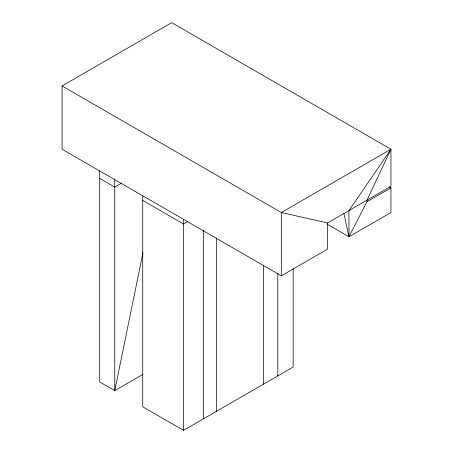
<?xml version="1.0" encoding="UTF-8"?>
<svg xmlns="http://www.w3.org/2000/svg" width="453" height="453" viewBox="0 0 453 453"><rect width="100%" height="100%" fill="white"/><g stroke="black" fill="none" stroke-linecap="round" stroke-linejoin="round"><path stroke-width="0.68" d="M142.955 252.74L114.762 390.656L99.722 381.97L99.722 170.985M62.055 85.945L281.313 212.531L390.945 149.241L390.945 186.33L327.53 222.944L327.53 249.144L281.313 275.826L62.055 149.241L62.055 85.945L171.687 22.65L390.945 149.241L366.992 200.158L366.992 201.721L348.952 236.777L327.179 224.207M390.945 149.241L348.952 210.571L348.952 236.777L390.945 212.536L390.945 187.893L389.133 186.846M121.506 183.222L114.762 187.112L99.722 178.425M187.769 221.534L183.516 223.986L142.735 200.441M366.992 201.721L390.945 187.893M142.938 374.388L114.762 390.656L114.762 179.671M142.735 195.821L142.735 406.805L183.516 430.35L293.148 367.055L293.148 268.822M327.53 222.944L281.313 212.531L281.313 275.826M343.929 213.442L348.952 236.777M277.797 273.448L277.797 375.922M263.516 265.435L263.516 384.167M216.613 238.097L216.613 411.239M203.567 230.079L203.567 418.776M183.516 219.365L183.516 430.35"/></g></svg>
